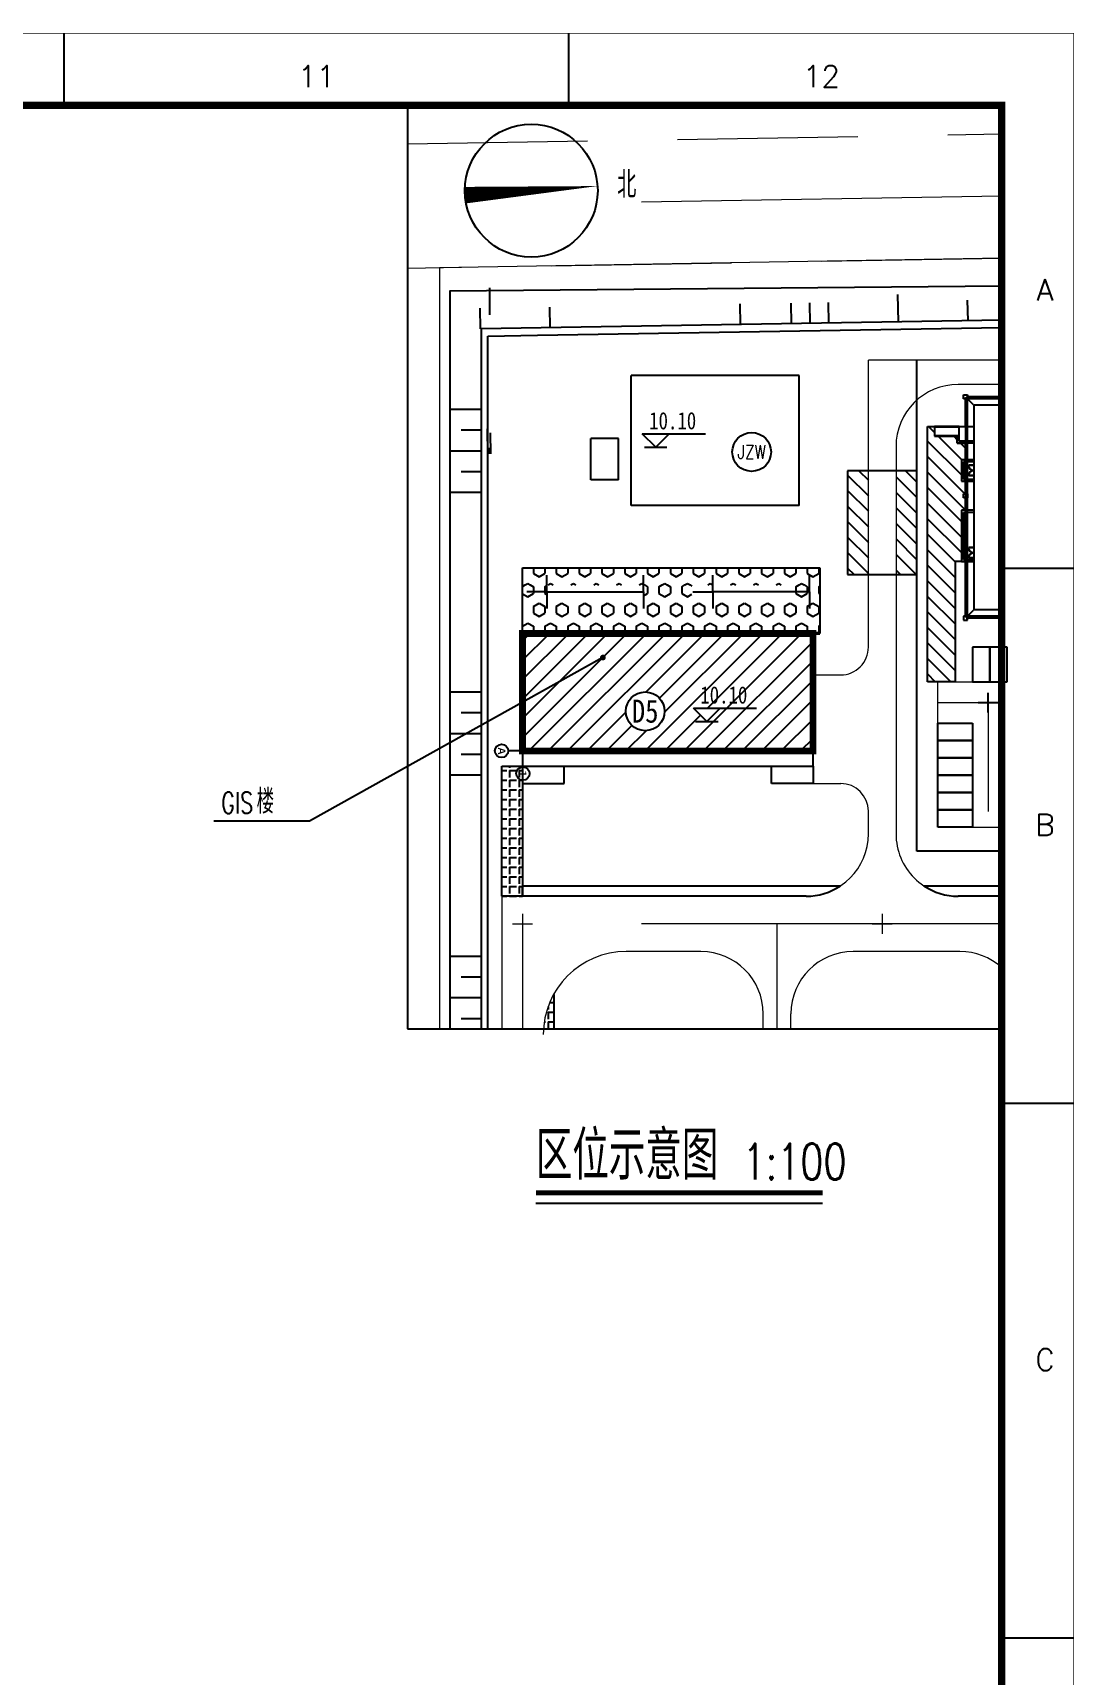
# Model space of a CAD drawing. Header units: millimetres. Extents: x 198973 to 283123, y 132052 to 191502.
# Drawn here: x 268648 to 283103, y 168686 to 191482 of the extents above; entities that cross this region are included whole.
import ezdxf
from ezdxf.enums import TextEntityAlignment as Align

# ---------------------------------------------------------------- set-up
doc = ezdxf.new("R2010")
doc.units = ezdxf.units.MM
doc.header["$LTSCALE"] = 1000
for name, pattern in [('CENTER', [2, 1.25, -0.25, 0.25, -0.25]), ('DASH', [0.35, 0.25, -0.1]), ('DASHDOT', [1, 0.5, -0.25, 0, -0.25]), ('HIDDEN', [0.375, 0.25, -0.125]), ('PHANTOM', [12.5, 6.25, -1.25, 1.25, -1.25, 1.25, -1.25])]:
    doc.linetypes.add(name, pattern=pattern)
doc.layers.get('0').update_dxf_attribs({"color": 8})
for name, color, linetype in [('55', 8, 'Continuous'), ('AXIS', 8, 'Continuous'), ('AXIS_TEXT', 8, 'Continuous'), ('BM', 8, 'Continuous'), ('DIM_LEAD', 8, 'Continuous'), ('DIM_SYMB', 8, 'Continuous'), ('PUB_TEXT', 8, 'Continuous'), ('S-室内标高', 8, 'Continuous'), ('Z-本期建构筑物', 8, 'Continuous'), ('放坡', 8, 'Continuous'), ('铺地', 8, 'Continuous')]:
    doc.layers.add(name, color=color, linetype=linetype)
for name, color, linetype, lineweight in [('PP-COM', 8, 'Continuous', 0), ('ROAD-CENT', 8, 'CENTER', 0), ('road_mr', 8, 'Continuous', 0), ('Road_s标高', 8, 'Continuous', 0), ('Z-征地红线', 8, 'Continuous', 0)]:
    doc.layers.add(name, color=color, linetype=linetype, lineweight=lineweight)
doc.styles.add('_TCH_DIM', font='SIMPLEX', dxfattribs={"bigfont": 'GBCBIG'})
doc.styles.add('COMPLEX', font='geditxt.shx', dxfattribs={"bigfont": 'hzfs_1.shx'})
doc.styles.add('HT', font='')
doc.styles.add('HZ', font='geditxt.shx', dxfattribs={"width": 0.75, "bigfont": 'hzfs_1.shx'})
doc.styles.add('SIMPLEX', font='SIMPLEX.SHX')
doc.styles.get("Standard").update_dxf_attribs({"font": 'txt', "bigfont": 'gbcbig.shx'})
doc.styles.add('黑体', font='')
doc.styles.get('HT').set_extended_font_data('SimHei')
doc.styles.get('黑体').set_extended_font_data('SimHei')
doc.linetypes.add('FENCE', pattern='A,0.5,-0.2,["+",HT,S=0.45,R=0,X=0,Y=-0.234],-0.525', length=1.225)
doc.linetypes.add('WALL', pattern='A,1,-1e-06,["■",HT,S=0.15,R=0,X=0,Y=-0.16],-1e-06', length=1.000002)

# ---------------------------------------------------------------- blocks, each defined once
blk = doc.blocks.new('室内标高')
for p, q in [((1.94, -1.94), (0, 0)), ((0, 0), (9.14, 0)), ((0.32, -1.94), (3.57, -1.94)), ((3.89, 0), (1.94, -1.94))]:
    blk.add_line(p, q)
at = {"ltscale": 0.5, "style": 'HT', "width": 0.8}
blk.add_text('10.10', height=2.5, rotation=360, dxfattribs=at).set_placement((4.4, 0.66, -8.1), align=Align.CENTER)
blk = doc.blocks.new('_AXISO')
blk.add_circle((0, 0), 0.5)
at = {"layer": 'AXIS_TEXT', "style": 'COMPLEX', "width": 1.041667}
blk.add_attdef('A', text='', height=0.56, dxfattribs=at).set_placement((-0.25, -0.28), (0.25, -0.28), align=Align.FIT)
blk = doc.blocks.new('jzw-bh')
blk.add_circle((0, 0), 1.4)
at = {"style": 'SIMPLEX', "width": 0.8}
blk.add_attdef('JZW', text='', height=1, dxfattribs=at).set_placement((0, 0), align=Align.MIDDLE)
blk = doc.blocks.new('GEDI_WK_A1')
at = {"color": 3}
for p, q in [((700.83, 584), (700.83, 594)), ((770.92, 584), (770.92, 594)), ((831, 519.75), (841, 519.75)), ((831, 445.5), (841, 445.5)), ((831, 371.25), (841, 371.25))]:
    blk.add_line(p, q, dxfattribs=at)
for points, const_width in [([(0, 0), (841, 0), (841, 594), (0, 594)], 0.1), ([(25, 10), (831, 10), (831, 584), (25, 584)], 1)]:
    blk.add_lwpolyline(points, close=True, dxfattribs=dict(at, const_width=const_width))
for s, p in [('11', (735.88, 588)), ('12', (805.96, 588))]:
    blk.add_text(s, height=3, dxfattribs=at).set_placement(p, align=Align.MIDDLE)
for s, p in [('A', (837, 556.88)), ('B', (837, 482.62)), ('C', (837, 408.38))]:
    blk.add_text(s, height=3, dxfattribs=at).set_placement(p, align=Align.CENTER)

msp = doc.modelspace()

# ---------------------------------------------------------------- hatches: boundary and pattern name
at = {"layer": '55'}
h = msp.add_hatch(dxfattribs=at)
h.set_pattern_fill('ANSI31', color=256, scale=120, style=0)
h.set_pattern_definition([(45, (-56419.58, -38095.36), (-134.70384, 134.70384), [])])
h.paths.add_polyline_path([(275445.8, 183146), (275445.8, 182189), (276543.6, 182801.4, -1), (276578.6, 182820.9, -1), (276543.6, 182801.4), (275445.8, 182189), (275445.8, 181514), (279477.8, 181514), (279477.8, 183146), (278901.8, 183146)])
h.paths.add_polyline_path([(277417.2, 182064.4, -1), (276878.8, 182064.4, -1)], flags=16)
h.paths.add_polyline_path([(277817.1, 182108.7), (278190.3, 182108.7), (278003.7, 181922.1)], flags=16)
h.paths.add_polyline_path([(276873.1, 181829.8), (277422.9, 181829.8), (277422.9, 182298.9), (276873.1, 182298.9)], flags=24)
h.paths.add_polyline_path([(277832.6, 182112.5), (278645.5, 182112.5), (278645.5, 182468.4), (277832.6, 182468.4)], flags=24)

# ---------------------------------------------------------------- linework, layer by layer
for p, q in [((274985.8, 187942.9, 940.8), (274985.8, 187566.5, 940.8)), ((277294.3, 185728.7), (277107.7, 185915.3)), ((277107.7, 185915.3), (277985.6, 185915.3)), ((277481, 185915.3), (277294.3, 185728.7)), ((277138.5, 185728.7), (277450.2, 185728.7))]:
    msp.add_line(p, q)
at = {"color": 8, "linetype": 'DASH', "ltscale": 3}
for p, q in [((281932.6, 182954), (281692.6, 182954)), ((281692.6, 182954), (281692.6, 182474)), ((281932.6, 182474), (281932.6, 182954)), ((281692.6, 182474), (281932.6, 182474)), ((281212.6, 181658), (281212.6, 181898)), ((281212.6, 181898), (281692.6, 181898)), ((281692.6, 181898), (281692.6, 181658)), ((281692.6, 181658), (281212.6, 181658)), ((281212.6, 181658), (281212.6, 181658)), ((281212.6, 181418), (281212.6, 181658)), ((281212.6, 181658), (281692.6, 181658)), ((281692.6, 181658), (281692.6, 181418)), ((281212.6, 181178), (281212.6, 181418)), ((281212.6, 181418), (281692.6, 181418)), ((281692.6, 181418), (281212.6, 181418)), ((281212.6, 181418), (281212.6, 181418)), ((281692.6, 181418), (281692.6, 181178)), ((281212.6, 180938), (281212.6, 181178)), ((281212.6, 181178), (281692.6, 181178)), ((281692.6, 181178), (281212.6, 181178)), ((281212.6, 181178), (281212.6, 181178)), ((281692.6, 181178), (281692.6, 180938)), ((281212.6, 180698), (281212.6, 180938)), ((281212.6, 180938), (281692.6, 180938)), ((281692.6, 180938), (281212.6, 180938)), ((281212.6, 180938), (281212.6, 180938)), ((281692.6, 180938), (281692.6, 180698)), ((281212.6, 180458), (281212.6, 180698)), ((281212.6, 180698), (281692.6, 180698)), ((281692.6, 180698), (281212.6, 180698)), ((281212.6, 180698), (281212.6, 180698)), ((281692.6, 180698), (281692.6, 180458)), ((281692.6, 180458), (281212.6, 180458)), ((281212.6, 180458), (281212.6, 180458))]:
    msp.add_line(p, q, dxfattribs=at)
msp.add_lwpolyline([(282172.6, 182954), (281932.6, 182954), (281932.6, 182474), (282172.6, 182474)], close=True, dxfattribs=at)
msp.add_circle((278626.2, 185664), 269.2)
at = {"layer": '55'}
for p, q in [((273849, 190476.8), (273849, 177657.8)), ((282097.9, 190476.8), (273849, 190476.8)), ((282097.9, 177657.8), (282097.9, 190476.8)), ((273849, 177657.8), (282097.9, 177657.8))]:
    msp.add_line(p, q, dxfattribs=at)
at = {"layer": 'AXIS'}
for q in [(275247.3, 181514), (275445.8, 181378.5)]:
    msp.add_line((275445.8, 181514), q, dxfattribs=at)
at = {"layer": 'DIM_LEAD'}
for p, q in [((276561.1, 182811.1), (272488.6, 180539.3)), ((272488.6, 180539.3), (271158.7, 180539.3))]:
    msp.add_line(p, q, dxfattribs=at)
at = {"layer": 'DIM_LEAD', "const_width": 40}
msp.add_lwpolyline([(276578.6, 182820.9, 1), (276543.6, 182801.4, 1)], format="xyb", close=True, dxfattribs=at)
at = {"layer": 'DIM_SYMB'}
msp.add_lwpolyline([(274647.5, 189228.6, 230.4, 0, 0), (276486.4, 189355.1, 0, 0, 0)], format="xyseb", dxfattribs=at)
at = {"layer": 'DIM_SYMB', "const_width": 70}
msp.add_lwpolyline([(275630.8, 175379.1), (279610.5, 175379.1)], dxfattribs=at)
at = {"layer": 'DIM_SYMB'}
msp.add_lwpolyline([(275630.8, 175239.1), (279610.5, 175239.1)], dxfattribs=at)
msp.add_circle((275566.9, 189291.8), 921.6, dxfattribs=at)
at = {"layer": 'PP-COM', "linetype": 'DASHDOT', "ltscale": 10}
msp.add_line((282097.9, 189214.7), (273849, 189075), dxfattribs=at)
at = {"layer": 'PP-COM', "color": 1, "linetype": 'HIDDEN', "ltscale": 10}
for points in [[(273849, 189939.1), (282097.9, 190078.8)], [(282097.9, 188350.5), (273849, 188210.8)]]:
    msp.add_lwpolyline(points, dxfattribs=at)
at = {"layer": 'ROAD-CENT', "linetype": 'DASHDOT', "ltscale": 10}
for p, q in [((281212.6, 182186), (282097.9, 182186)), ((281908.6, 182186), (281908.6, 180674)), ((275445.8, 179114), (275445.8, 177657.8)), ((282097.9, 179114), (275445.8, 179114)), ((278978.6, 177657.8), (278978.6, 179114))]:
    msp.add_line(p, q, dxfattribs=at)
at = {"layer": 'road_mr', "ltscale": 10}
for p, q in [((282097.9, 186938), (280245.8, 186938)), ((280245.8, 185402), (280245.8, 186938)), ((282097.9, 186602), (281493.8, 186602)), ((280629.8, 185738), (280629.8, 185402)), ((280245.8, 182954), (280245.8, 183962)), ((280629.8, 183962), (280629.8, 180362)), ((280629.8, 183962), (280629.8, 180362)), ((281301.8, 182474), (282097.9, 182474)), ((281212.6, 181898), (281692.6, 181898)), ((280245.8, 180362), (280245.8, 180678.8)), ((279381.8, 179498), (275157.8, 179498)), ((279189.8, 179498), (279189.8, 179498)), ((282097.9, 179498), (281493.8, 179498)), ((277922.6, 178730), (276885.8, 178730)), ((281517.8, 178730), (280034.6, 178730)), ((278786.6, 177657.8), (278786.6, 177866)), ((279170.6, 177657.8), (279170.6, 177866))]:
    msp.add_line(p, q, dxfattribs=at)
at = {"layer": 'road_mr', "linetype": 'DASH', "ltscale": 10}
for p, q in [((280245.8, 183962), (280245.8, 185402)), ((280629.8, 185402), (280629.8, 183962))]:
    msp.add_line(p, q, dxfattribs=at)
at = {"layer": 'road_mr'}
for p, q in [((280245.8, 182954), (280245.8, 183962)), ((279477.8, 182570), (279861.8, 182570)), ((281212.6, 182474), (282097.9, 182474)), ((281212.6, 181898), (281212.6, 182474)), ((281692.6, 181898), (281692.6, 180458)), ((279477.8, 181062.8), (279861.8, 181062.8)), ((281692.6, 180458), (282097.9, 180458)), ((275157.8, 179498), (275157.8, 177657.8))]:
    msp.add_line(p, q, dxfattribs=at)
at = {"layer": 'road_mr', "ltscale": 10}
for centre, radius, start, end in [((281493.8, 185738), 864, 90, 179.99998), ((279381.8, 180362), 864, 270, 359.99997), ((281493.8, 180362), 864, 179.99998, 270), ((276885.8, 177578), 1152, 90, 180), ((277922.6, 177866), 864, 0, 90), ((280034.6, 177866), 864, 90, 180), ((281517.8, 177866), 864, 47.8249, 90)]:
    msp.add_arc(centre, radius, start, end, dxfattribs=at)
at = {"layer": 'road_mr'}
for centre, start, end in [((279861.8, 182954), 269.99994, 359.99997), ((279861.8, 180678.8), 359.99997, 89.99997)]:
    msp.add_arc(centre, 384, start, end, dxfattribs=at)
at = {"layer": 'Road_s标高'}
for p, q in [((275445.8, 179252.2), (275445.8, 178975.8)), ((280437.8, 179252.2), (280437.8, 178975.8)), ((275307.6, 179114), (275584.1, 179114)), ((280299.6, 179114), (280576.1, 179114))]:
    msp.add_line(p, q, dxfattribs=at)
at = {"layer": 'Road_s标高', "const_width": 28.8}
for points in [[(281770.3, 182186), (282046.8, 182186)], [(281908.6, 182324.2), (281908.6, 182047.8)]]:
    msp.add_lwpolyline(points, dxfattribs=at)
at = {"layer": 'Z-征地红线', "linetype": 'PHANTOM', "ltscale": 10}
msp.add_lwpolyline([(282097.9, 188352.1), (274293.6, 188221), (274293.5, 177657.8)], dxfattribs=at)
at = {"layer": 'Z-本期建构筑物', "linetype": 'WALL', "ltscale": 10}
for p, q in [((275653.4, 187283.7), (282097.9, 187392)), ((274965.8, 187272.2), (275653.4, 187283.7)), ((274965.8, 185554), (274965.8, 187272.2)), ((274965.8, 177657.8), (274965.8, 185554))]:
    msp.add_line(p, q, dxfattribs=at)
at = {"layer": 'Z-本期建构筑物', "linetype": 'FENCE', "ltscale": 0.3}
for p, q in [((280917.8, 180122), (280917.8, 186938)), ((282097.9, 180122), (280917.8, 180122))]:
    msp.add_line(p, q, dxfattribs=at)
at = {"layer": 'Z-本期建构筑物', "ltscale": 5}
for p, q in [((276953, 184922), (276953, 186726.8)), ((279285.8, 186726.8), (276953, 186726.8)), ((279285.8, 184922), (279285.8, 186726.8)), ((276775.4, 185853.2), (276391.4, 185853.2)), ((276391.4, 185277.2), (276391.4, 185853.2)), ((276775.4, 185277.2), (276775.4, 185853.2)), ((276775.4, 185277.2), (276391.4, 185277.2)), ((279285.8, 184922), (276953, 184922))]:
    msp.add_line(p, q, dxfattribs=at)
at = {"layer": 'Z-本期建构筑物', "color": 7}
for p, q in [((281565.8, 186458), (281623.4, 186458)), ((281565.8, 186400.4), (281565.8, 186458)), ((281613.5, 186413.9), (281565.8, 186400.4)), ((281623.4, 186400.4), (281565.8, 186400.4)), ((281594.6, 186016.4), (281594.6, 186400.4)), ((281623.4, 186458), (281613.5, 186413.9)), ((281623.4, 186458), (281623.4, 186400.4)), ((282097.9, 186429.2), (281623.4, 186429.2)), ((281623.4, 186016.4), (281623.4, 186400.4)), ((282097.9, 186400.4), (281623.4, 186400.4)), ((281623.4, 186400.4), (281700.2, 186323.6)), ((281162.6, 186016.4), (281162.6, 185882)), ((281508.2, 186016.4), (281162.6, 186016.4)), ((281508.2, 185814.8), (281508.2, 186016.4)), ((281508.2, 186016.4), (281700.2, 186016.4)), ((281594.6, 186016.4), (281594.6, 185786)), ((281623.4, 185786), (281623.4, 186016.4)), ((281508.2, 186006.8), (281162.6, 186006.8)), ((281162.6, 185891.6), (281508.2, 185891.6)), ((281162.6, 185882), (281508.2, 185882)), ((281479.4, 185786), (281479.4, 185882)), ((281700.2, 185814.8), (281508.2, 185814.8)), ((281700.2, 185786), (281479.4, 185786)), ((281594.6, 185555.6), (281594.6, 185786)), ((281623.4, 185555.6), (281623.4, 185786)), ((281700.2, 185555.6), (281537, 185555.6)), ((281537, 185555.6), (281537, 185258)), ((281700.2, 185526.8), (281565.8, 185526.8)), ((281565.8, 185526.8), (281565.8, 185286.8)), ((281594.6, 185555.6), (281594.6, 185258)), ((281623.4, 185258), (281623.4, 185555.6)), ((281537, 185258), (281700.2, 185258)), ((281565.8, 185286.8), (281700.2, 185286.8)), ((281594.6, 185085.2), (281594.6, 185258)), ((281623.4, 184854.8), (281623.4, 185258)), ((281565.8, 185085.2), (281623.4, 185085.2)), ((281565.8, 185027.6), (281565.8, 185085.2)), ((281613.5, 185041.1), (281565.8, 185027.6)), ((281623.4, 185027.6), (281565.8, 185027.6)), ((281594.6, 184854.8), (281594.6, 185035.8)), ((281623.4, 185085.2), (281613.5, 185041.1)), ((281623.4, 185085.2), (281623.4, 185027.6)), ((281700.2, 184854.8), (281537, 184854.8)), ((281537, 184854.8), (281537, 184144.4)), ((281700.2, 184826), (281565.8, 184826)), ((281565.8, 184826), (281565.8, 184173.2)), ((281594.6, 184854.8), (281594.6, 184144.4)), ((281623.4, 184144.4), (281623.4, 184854.8)), ((281537, 184144.4), (281700.2, 184144.4)), ((281565.8, 184173.2), (281700.2, 184173.2)), ((281594.6, 183386), (281594.6, 184144.4)), ((281623.4, 183386), (281623.4, 184144.4)), ((281613.5, 183372.5), (281565.8, 183386)), ((281623.4, 183386), (281565.8, 183386)), ((281565.8, 183386), (281565.8, 183328.4)), ((281565.8, 183328.4), (281623.4, 183328.4)), ((281623.4, 183328.4), (281613.5, 183372.5)), ((281700.2, 183462.8), (281623.4, 183386)), ((281700.2, 183462.8), (281623.4, 183386)), ((282065.8, 183386), (281623.4, 183386)), ((281623.4, 183328.4), (281623.4, 183386)), ((282065.8, 183357.2), (281623.4, 183357.2))]:
    msp.add_line(p, q, dxfattribs=at)
at = {"layer": 'Z-本期建构筑物'}
for p, q in [((281709.8, 186314), (281709.8, 183472.4)), ((282097.9, 186314), (281709.8, 186314)), ((275781.8, 183722), (275781.8, 183952.4)), ((277125.8, 183722), (277125.8, 183952.4)), ((278085.8, 183722), (278085.8, 183952.4)), ((279429.8, 183722), (279429.8, 183952.4)), ((275781.8, 183722), (275503.4, 183722)), ((275781.8, 183722), (275781.8, 183491.6)), ((275781.8, 183722), (277125.8, 183722)), ((277125.8, 183722), (277125.8, 183491.6)), ((277807.4, 183722), (278085.8, 183722)), ((278085.8, 183722), (278085.8, 183491.6)), ((279429.8, 183722), (278085.8, 183722)), ((279429.8, 183722), (279429.8, 183491.6)), ((282097.9, 183472.4), (281709.8, 183472.4)), ((278901.8, 183146), (279477.8, 183146)), ((275445.8, 181514), (275445.8, 181302.8)), ((279477.8, 181302.8), (279477.8, 181514)), ((275445.8, 181302.8), (275445.8, 181062.8)), ((275445.8, 181302.8), (279477.8, 181302.8)), ((276021.8, 181062.8), (276021.8, 181302.8)), ((278901.8, 181062.8), (278901.8, 181302.8)), ((279477.8, 181302.8), (279477.8, 181062.8)), ((275445.8, 181062.8), (276021.8, 181062.8)), ((279477.8, 181062.8), (278901.8, 181062.8))]:
    msp.add_line(p, q, dxfattribs=at)
at = {"layer": 'Z-本期建构筑物', "color": 7, "extrusion": (0, 0, -1)}
for p, q in [((281639.6, 185475.2), (281639.6, 185478.8)), ((281709.8, 185478.8), (281639.6, 185478.8)), ((281709.8, 185475.2), (281639.6, 185475.2)), ((281639.6, 185338.4), (281639.6, 185334.8)), ((281709.8, 185338.4), (281639.6, 185338.4)), ((281709.8, 185334.8), (281639.6, 185334.8)), ((281709.8, 185478.8), (281709.8, 185475.2)), ((281709.8, 185334.8), (281709.8, 185338.4)), ((281639.6, 184332.8), (281639.6, 184336.4)), ((281709.8, 184336.4), (281639.6, 184336.4)), ((281709.8, 184332.8), (281639.6, 184332.8)), ((281639.6, 184196), (281639.6, 184192.4)), ((281709.8, 184196), (281639.6, 184196)), ((281709.8, 184192.4), (281639.6, 184192.4)), ((281709.8, 184336.4), (281709.8, 184332.8)), ((281709.8, 184192.4), (281709.8, 184196))]:
    msp.add_line(p, q, dxfattribs=at)
at = {"layer": 'Z-本期建构筑物', "linetype": 'FENCE', "ltscale": 5}
for p, q in [((275445.8, 183146), (275445.8, 184058)), ((275445.8, 184058), (279573.8, 184058)), ((279573.8, 184058), (279573.8, 183146))]:
    msp.add_line(p, q, dxfattribs=at)
at = {"layer": 'Z-本期建构筑物', "const_width": 96}
msp.add_lwpolyline([(279477.8, 181514), (275445.8, 181514), (275445.8, 183146), (279477.8, 183146), (279477.8, 181514)], dxfattribs=at)
at = {"layer": 'Z-本期建构筑物', "linetype": 'FENCE', "ltscale": 5, "const_width": 48}
msp.add_lwpolyline([(279477.8, 183146), (279573.8, 183146)], dxfattribs=at)
at = {"layer": 'Z-本期建构筑物', "color": 7, "extrusion": (0, 0, -1)}
for centre, start, end in [((-281709.8, 185477), 270, 358.53072), ((-281709.8, 185336.6), 1.46928, 90), ((-281709.8, 184334.6), 270, 358.53072), ((-281709.8, 184194.2), 1.46928, 90)]:
    msp.add_arc(centre, 70.2, start, end, dxfattribs=at)
at = {"layer": '放坡'}
for p, q in [((280662.7, 187468.8), (280656.3, 187850.7)), ((274863.4, 187371.4), (274858.5, 187659.4)), ((275829.9, 187387.6), (275825.1, 187675.6)), ((275829.9, 187387.6), (275825.1, 187675.6)), ((278472, 187432), (278467.1, 187720)), ((279180.9, 187443.9), (279176.1, 187731.9)), ((279180.9, 187443.9), (279176.1, 187731.9)), ((279438.6, 187448.2), (279433.7, 187736.2)), ((279696.2, 187452.6), (279691.3, 187740.5)), ((279696.2, 187452.6), (279691.3, 187740.5)), ((281629.3, 187485), (281624.5, 187773)), ((281629.3, 187485), (281624.5, 187773)), ((282097.9, 187492.9), (274869.8, 187371.5)), ((274869.8, 187371.5), (274869.8, 177657.8)), ((274437.8, 186257.4), (274879.5, 186257.4)), ((274437.8, 186063.1), (274437.8, 177657.8)), ((274591.5, 185969.4), (274879.5, 185969.4)), ((274965.8, 185639.9), (274961, 185986)), ((275004.5, 185640.6), (275000.5, 185928.6)), ((275004.5, 185640.6), (275000.5, 185928.6)), ((274437.8, 185681.4), (274879.5, 185681.4)), ((274985.2, 185640.3), (274984, 185722)), ((274591.5, 185393.4), (274879.5, 185393.4)), ((274437.8, 185105.4), (274879.5, 185105.4)), ((274437.8, 182333.8), (274879.5, 182333.8)), ((274591.5, 182045.8), (274879.5, 182045.8)), ((274437.8, 181757.8), (274879.5, 181757.8)), ((274591.5, 181469.8), (274879.5, 181469.8)), ((274437.8, 181181.8), (274879.5, 181181.8)), ((274437.8, 178666.4), (274879.5, 178666.4)), ((274591.5, 178378.4), (274879.5, 178378.4)), ((274437.8, 178090.4), (274879.5, 178090.4)), ((274591.5, 177802.4), (274879.5, 177802.4))]:
    msp.add_line(p, q, dxfattribs=at)
msp.add_lwpolyline([(282097.9, 187965.4), (274437.8, 187897.2), (274437.8, 186063.1)], dxfattribs=at)
at = {"layer": '铺地'}
for p, q in [((281066.6, 182474), (281066.6, 186016.4)), ((281066.6, 186016.4), (281162.6, 186016.4)), ((281081.4, 186016.4), (281162.6, 185935.2)), ((281162.6, 186016.4), (281162.6, 185882)), ((281066.6, 185815.7), (281537, 185345.3)), ((281162.6, 185882), (281479.4, 185882)), ((281215.8, 185882), (281542.2, 185555.6)), ((281431.3, 185882), (281479.4, 185833.9)), ((281479.4, 185882), (281479.4, 185786)), ((281066.6, 185600.1), (281594.6, 185072.1)), ((281479.4, 185786), (281594.6, 185786)), ((281527.3, 185786), (281594.6, 185718.7)), ((281594.6, 185786), (281594.6, 185555.6)), ((280917.8, 185402), (279957.8, 185402)), ((279957.8, 185402), (279957.8, 183962)), ((279957.8, 185344.2), (280245.8, 185056.2)), ((280115.6, 185402), (280245.8, 185271.8)), ((280762.2, 185402), (280917.8, 185246.3)), ((280917.8, 183962), (280917.8, 185402)), ((281066.6, 185384.6), (281594.6, 184856.6)), ((281594.6, 185555.6), (281537, 185555.6)), ((281537, 185555.6), (281537, 185258)), ((279957.8, 185128.7), (280245.8, 184840.7)), ((280629.8, 185318.8), (280917.8, 185030.8)), ((280629.8, 185103.3), (280917.8, 184815.3)), ((281066.6, 185169.1), (281537, 184698.7)), ((281537, 185258), (281594.6, 185258)), ((281594.6, 185258), (281594.6, 184854.8)), ((279957.8, 184913.2), (280245.8, 184625.2)), ((280629.8, 184887.8), (280917.8, 184599.8)), ((281066.6, 184953.5), (281537, 184483.1)), ((279957.8, 184697.7), (280245.8, 184409.7)), ((280629.8, 184672.2), (280917.8, 184384.2)), ((281066.6, 184738), (281537, 184267.6)), ((281594.6, 184854.8), (281537, 184854.8)), ((281537, 184854.8), (281537, 184144.4)), ((279957.8, 184482.1), (280245.8, 184194.1)), ((280629.8, 184456.7), (280917.8, 184168.7)), ((281066.6, 184522.5), (281450.6, 184138.5)), ((279957.8, 184266.6), (280245.8, 183978.6)), ((280629.8, 184241.2), (280909, 183962)), ((281066.6, 184307), (281450.6, 183923)), ((275597.3, 184058), (275597.3, 183975.5)), ((275597.3, 183975.5), (275676.5, 183929.8)), ((275676.5, 183929.8), (275755.7, 183975.5)), ((275755.7, 184058), (275755.7, 183975.5)), ((275914.1, 184058), (275914.1, 183975.5)), ((275914.1, 183975.5), (275993.3, 183929.8)), ((275993.3, 183929.8), (276072.5, 183975.5)), ((276072.5, 184058), (276072.5, 183975.5)), ((276230.9, 184058), (276230.9, 183975.5)), ((276230.9, 183975.5), (276310.1, 183929.8)), ((276310.1, 183929.8), (276389.2, 183975.5)), ((276389.2, 184058), (276389.2, 183975.5)), ((276547.6, 184058), (276547.6, 183975.5)), ((276547.6, 183975.5), (276626.8, 183929.8)), ((276626.8, 183929.8), (276706, 183975.5)), ((276706, 184058), (276706, 183975.5)), ((276864.4, 184058), (276864.4, 183975.5)), ((276864.4, 183975.5), (276943.6, 183929.8)), ((276943.6, 183929.8), (277022.8, 183975.5)), ((277022.8, 184058), (277022.8, 183975.5)), ((277181.1, 184058), (277181.1, 183975.5)), ((277181.1, 183975.5), (277260.3, 183929.8)), ((277260.3, 183929.8), (277339.5, 183975.5)), ((277339.5, 184058), (277339.5, 183975.5)), ((277497.9, 184058), (277497.9, 183975.5)), ((277497.9, 183975.5), (277577.1, 183929.8)), ((277577.1, 183929.8), (277656.3, 183975.5)), ((277656.3, 184058), (277656.3, 183975.5)), ((277814.6, 184058), (277814.6, 183975.5)), ((277814.6, 183975.5), (277893.8, 183929.8)), ((277893.8, 183929.8), (277973, 183975.5)), ((277973, 184058), (277973, 183975.5)), ((278131.4, 184058), (278131.4, 183975.5)), ((278131.4, 183975.5), (278210.6, 183929.8)), ((278210.6, 183929.8), (278289.8, 183975.5)), ((278289.8, 184058), (278289.8, 183975.5)), ((278448.2, 184058), (278448.2, 183975.5)), ((278448.2, 183975.5), (278527.4, 183929.8)), ((278527.4, 183929.8), (278606.5, 183975.5)), ((278606.5, 184058), (278606.5, 183975.5)), ((278764.9, 184058), (278764.9, 183975.5)), ((278764.9, 183975.5), (278844.1, 183929.8)), ((278844.1, 183929.8), (278923.3, 183975.5)), ((278923.3, 184058), (278923.3, 183975.5)), ((279081.7, 184058), (279081.7, 183975.5)), ((279081.7, 183975.5), (279160.9, 183929.8)), ((279160.9, 183929.8), (279240.1, 183975.5)), ((279240.1, 184058), (279240.1, 183975.5)), ((279398.4, 184058), (279398.4, 183975.5)), ((279398.4, 183975.5), (279477.6, 183929.8)), ((279477.6, 183929.8), (279556.8, 183975.5)), ((279556.8, 184058), (279556.8, 183975.5)), ((279957.8, 184051.1), (280046.9, 183962)), ((280629.8, 184025.7), (280693.5, 183962)), ((281066.6, 184091.4), (281450.6, 183707.4)), ((281537, 184144.4), (281450.6, 184144.4)), ((281450.6, 184144.4), (281450.6, 182474)), ((275445.8, 183796.6), (275482.9, 183818)), ((275482.9, 183818), (275518.2, 183838.4)), ((275518.2, 183838.4), (275553.5, 183818)), ((275553.5, 183818), (275597.3, 183792.7)), ((275597.3, 183792.7), (275597.3, 183701.2)), ((275755.7, 183792.7), (275780.2, 183806.8)), ((275755.7, 183792.7), (275755.7, 183701.2)), ((275799.6, 183818), (275834.9, 183838.4)), ((275834.9, 183838.4), (275870.2, 183818)), ((276116.4, 183818), (276151.7, 183838.4)), ((276151.7, 183838.4), (276187, 183818)), ((276433.1, 183818), (276468.4, 183838.4)), ((276468.4, 183838.4), (276503.7, 183818)), ((276749.9, 183818), (276785.2, 183838.4)), ((276785.2, 183838.4), (276820.5, 183818)), ((277066.6, 183818), (277101.9, 183838.4)), ((277101.9, 183838.4), (277137.2, 183818)), ((277137.2, 183818), (277181.1, 183792.7)), ((277181.1, 183792.7), (277181.1, 183701.2)), ((277339.5, 183792.7), (277383.4, 183818)), ((277339.5, 183792.7), (277339.5, 183701.2)), ((277383.4, 183818), (277418.7, 183838.4)), ((277418.7, 183838.4), (277454, 183818)), ((277454, 183818), (277497.9, 183792.7)), ((277497.9, 183792.7), (277497.9, 183701.2)), ((277656.3, 183792.7), (277700.2, 183818)), ((277656.3, 183792.7), (277656.3, 183701.2)), ((277700.2, 183818), (277735.5, 183838.4)), ((277735.5, 183838.4), (277770.8, 183818)), ((277770.8, 183818), (277796.3, 183803.2)), ((278016.9, 183818), (278052.2, 183838.4)), ((278052.2, 183838.4), (278087.5, 183818)), ((278333.7, 183818), (278369, 183838.4)), ((278369, 183838.4), (278404.3, 183818)), ((278650.4, 183818), (278685.7, 183838.4)), ((278685.7, 183838.4), (278721, 183818)), ((278967.2, 183818), (279002.5, 183838.4)), ((279002.5, 183838.4), (279037.8, 183818)), ((279240.1, 183792.7), (279283.9, 183818)), ((279240.1, 183792.7), (279240.1, 183701.2)), ((279283.9, 183818), (279319.2, 183838.4)), ((279319.2, 183838.4), (279354.5, 183818)), ((279354.5, 183818), (279398.4, 183792.7)), ((279398.4, 183792.7), (279398.4, 183701.2)), ((279556.8, 183792.7), (279573.8, 183802.5)), ((279556.8, 183792.7), (279556.8, 183701.2)), ((279957.8, 183962), (280917.8, 183962)), ((281066.6, 183875.9), (281450.6, 183491.9)), ((275445.8, 183697.3), (275518.2, 183655.5)), ((275518.2, 183655.5), (275597.3, 183701.2)), ((275597.3, 183518.3), (275676.5, 183564.1)), ((275597.3, 183518.3), (275597.3, 183426.9)), ((275676.5, 183564.1), (275755.7, 183518.3)), ((275755.7, 183701.2), (275781.3, 183686.5)), ((275755.7, 183518.3), (275755.7, 183426.9)), ((275914.1, 183518.3), (275993.3, 183564.1)), ((275914.1, 183518.3), (275914.1, 183426.9)), ((275993.3, 183564.1), (276072.5, 183518.3)), ((276072.5, 183518.3), (276072.5, 183426.9)), ((276230.9, 183518.3), (276310.1, 183564.1)), ((276230.9, 183518.3), (276230.9, 183426.9)), ((276310.1, 183564.1), (276389.2, 183518.3)), ((276389.2, 183518.3), (276389.2, 183426.9)), ((276547.6, 183518.3), (276626.8, 183564.1)), ((276547.6, 183518.3), (276547.6, 183426.9)), ((276626.8, 183564.1), (276706, 183518.3)), ((276706, 183518.3), (276706, 183426.9)), ((276864.4, 183518.3), (276943.6, 183564.1)), ((276864.4, 183518.3), (276864.4, 183426.9)), ((276943.6, 183564.1), (277022.8, 183518.3)), ((277022.8, 183518.3), (277022.8, 183426.9)), ((277125.4, 183669.1), (277181.1, 183701.2)), ((277181.1, 183518.3), (277260.3, 183564.1)), ((277181.1, 183518.3), (277181.1, 183426.9)), ((277260.3, 183564.1), (277339.5, 183518.3)), ((277339.5, 183701.2), (277418.7, 183655.5)), ((277339.5, 183518.3), (277339.5, 183426.9)), ((277418.7, 183655.5), (277497.9, 183701.2)), ((277497.9, 183518.3), (277577.1, 183564.1)), ((277497.9, 183518.3), (277497.9, 183426.9)), ((277577.1, 183564.1), (277656.3, 183518.3)), ((277656.3, 183701.2), (277735.5, 183655.5)), ((277656.3, 183518.3), (277656.3, 183426.9)), ((277735.5, 183655.5), (277797.3, 183691.2)), ((277814.6, 183518.3), (277893.8, 183564.1)), ((277814.6, 183518.3), (277814.6, 183426.9)), ((277893.8, 183564.1), (277973, 183518.3)), ((277973, 183518.3), (277973, 183426.9)), ((278131.4, 183518.3), (278210.6, 183564.1)), ((278131.4, 183518.3), (278131.4, 183426.9)), ((278210.6, 183564.1), (278289.8, 183518.3)), ((278289.8, 183518.3), (278289.8, 183426.9)), ((278448.2, 183518.3), (278527.4, 183564.1)), ((278448.2, 183518.3), (278448.2, 183426.9)), ((278527.4, 183564.1), (278606.5, 183518.3)), ((278606.5, 183518.3), (278606.5, 183426.9)), ((278764.9, 183518.3), (278844.1, 183564.1)), ((278764.9, 183518.3), (278764.9, 183426.9)), ((278844.1, 183564.1), (278923.3, 183518.3)), ((278923.3, 183518.3), (278923.3, 183426.9)), ((279081.7, 183518.3), (279160.9, 183564.1)), ((279081.7, 183518.3), (279081.7, 183426.9)), ((279160.9, 183564.1), (279240.1, 183518.3)), ((279240.1, 183701.2), (279319.2, 183655.5)), ((279240.1, 183518.3), (279240.1, 183426.9)), ((279319.2, 183655.5), (279398.4, 183701.2)), ((279398.4, 183518.3), (279477.6, 183564.1)), ((279398.4, 183518.3), (279398.4, 183426.9)), ((279477.6, 183564.1), (279556.8, 183518.3)), ((279556.8, 183701.2), (279573.8, 183691.4)), ((279556.8, 183518.3), (279556.8, 183426.9)), ((281066.6, 183660.4), (281450.6, 183276.4)), ((275445.8, 183248), (275518.2, 183289.7)), ((275518.2, 183289.7), (275597.3, 183244)), ((275597.3, 183426.9), (275676.5, 183381.2)), ((275676.5, 183381.2), (275755.7, 183426.9)), ((275755.7, 183244), (275834.9, 183289.7)), ((275834.9, 183289.7), (275914.1, 183244)), ((275914.1, 183426.9), (275993.3, 183381.2)), ((275993.3, 183381.2), (276072.5, 183426.9)), ((276072.5, 183244), (276151.7, 183289.7)), ((276151.7, 183289.7), (276230.9, 183244)), ((276230.9, 183426.9), (276310.1, 183381.2)), ((276310.1, 183381.2), (276389.2, 183426.9)), ((276389.2, 183244), (276468.4, 183289.7)), ((276468.4, 183289.7), (276547.6, 183244)), ((276547.6, 183426.9), (276626.8, 183381.2)), ((276626.8, 183381.2), (276706, 183426.9)), ((276706, 183244), (276785.2, 183289.7)), ((276785.2, 183289.7), (276864.4, 183244)), ((276864.4, 183426.9), (276943.6, 183381.2)), ((276943.6, 183381.2), (277022.8, 183426.9)), ((277022.8, 183244), (277101.9, 183289.7)), ((277101.9, 183289.7), (277181.1, 183244)), ((277181.1, 183426.9), (277260.3, 183381.2)), ((277260.3, 183381.2), (277339.5, 183426.9)), ((277339.5, 183244), (277418.7, 183289.7)), ((277418.7, 183289.7), (277497.9, 183244)), ((277497.9, 183426.9), (277577.1, 183381.2)), ((277577.1, 183381.2), (277656.3, 183426.9)), ((277656.3, 183244), (277735.5, 183289.7)), ((277735.5, 183289.7), (277814.6, 183244)), ((277814.6, 183426.9), (277893.8, 183381.2)), ((277893.8, 183381.2), (277973, 183426.9)), ((277973, 183244), (278052.2, 183289.7)), ((278052.2, 183289.7), (278131.4, 183244)), ((278131.4, 183426.9), (278210.6, 183381.2)), ((278210.6, 183381.2), (278289.8, 183426.9)), ((278289.8, 183244), (278369, 183289.7)), ((278369, 183289.7), (278448.2, 183244)), ((278448.2, 183426.9), (278527.4, 183381.2)), ((278527.4, 183381.2), (278606.5, 183426.9)), ((278606.5, 183244), (278685.7, 183289.7)), ((278685.7, 183289.7), (278764.9, 183244)), ((278764.9, 183426.9), (278844.1, 183381.2)), ((278844.1, 183381.2), (278923.3, 183426.9)), ((278923.3, 183244), (279002.5, 183289.7)), ((279002.5, 183289.7), (279081.7, 183244)), ((279081.7, 183426.9), (279160.9, 183381.2)), ((279160.9, 183381.2), (279240.1, 183426.9)), ((279240.1, 183244), (279319.2, 183289.7)), ((279319.2, 183289.7), (279398.4, 183244)), ((279398.4, 183426.9), (279477.6, 183381.2)), ((279477.6, 183381.2), (279556.8, 183426.9)), ((281066.6, 183444.9), (281450.6, 183060.9)), ((275445.8, 183148.6), (275450.4, 183146)), ((275585.9, 183146), (275597.3, 183152.6)), ((275597.3, 183244), (275597.3, 183152.6)), ((275755.7, 183244), (275755.7, 183152.6)), ((275755.7, 183152.6), (275767.1, 183146)), ((275902.7, 183146), (275914.1, 183152.6)), ((275914.1, 183244), (275914.1, 183152.6)), ((276072.5, 183244), (276072.5, 183152.6)), ((276072.5, 183152.6), (276083.9, 183146)), ((276219.5, 183146), (276230.9, 183152.6)), ((276230.9, 183244), (276230.9, 183152.6)), ((276389.2, 183244), (276389.2, 183152.6)), ((276389.2, 183152.6), (276400.6, 183146)), ((276536.2, 183146), (276547.6, 183152.6)), ((276547.6, 183244), (276547.6, 183152.6)), ((276706, 183244), (276706, 183152.6)), ((276706, 183152.6), (276717.4, 183146)), ((276853, 183146), (276864.4, 183152.6)), ((276864.4, 183244), (276864.4, 183152.6)), ((277022.8, 183244), (277022.8, 183152.6)), ((277022.8, 183152.6), (277034.2, 183146)), ((277169.7, 183146), (277181.1, 183152.6)), ((277181.1, 183244), (277181.1, 183152.6)), ((277339.5, 183244), (277339.5, 183152.6)), ((277339.5, 183152.6), (277350.9, 183146)), ((277486.5, 183146), (277497.9, 183152.6)), ((277497.9, 183244), (277497.9, 183152.6)), ((277656.3, 183244), (277656.3, 183152.6)), ((277656.3, 183152.6), (277667.7, 183146)), ((277803.2, 183146), (277814.6, 183152.6)), ((277814.6, 183244), (277814.6, 183152.6)), ((277973, 183244), (277973, 183152.6)), ((277973, 183152.6), (277984.4, 183146)), ((278120, 183146), (278131.4, 183152.6)), ((278131.4, 183244), (278131.4, 183152.6)), ((278289.8, 183244), (278289.8, 183152.6)), ((278289.8, 183152.6), (278301.2, 183146)), ((278436.8, 183146), (278448.2, 183152.6)), ((278448.2, 183244), (278448.2, 183152.6)), ((278606.5, 183244), (278606.5, 183152.6)), ((278606.5, 183152.6), (278617.9, 183146)), ((278753.5, 183146), (278764.9, 183152.6)), ((278764.9, 183244), (278764.9, 183152.6)), ((278923.3, 183244), (278923.3, 183152.6)), ((278923.3, 183152.6), (278934.7, 183146)), ((279070.3, 183146), (279081.7, 183152.6)), ((279081.7, 183244), (279081.7, 183152.6)), ((279240.1, 183244), (279240.1, 183152.6)), ((279240.1, 183152.6), (279251.5, 183146)), ((279387, 183146), (279398.4, 183152.6)), ((279398.4, 183244), (279398.4, 183152.6)), ((279556.8, 183244), (279573.8, 183253.8)), ((279556.8, 183244), (279556.8, 183152.6)), ((279556.8, 183152.6), (279568.2, 183146)), ((281066.6, 183229.3), (281450.6, 182845.3)), ((281066.6, 183013.8), (281450.6, 182629.8)), ((281066.6, 182798.3), (281390.9, 182474)), ((281066.6, 182582.8), (281175.4, 182474)), ((281450.6, 182474), (281066.6, 182474)), ((275157.8, 179498), (275157.8, 181302.8)), ((275157.8, 181302.8), (275445.8, 181302.8)), ((275157.8, 181243.1), (275226.2, 181243.1)), ((275262.8, 181302.8), (275262.8, 181279.7)), ((275262.8, 181243.1), (275262.8, 181145.6)), ((275262.8, 181243.1), (275360.3, 181243.1)), ((275396.9, 181302.8), (275396.9, 181279.7)), ((275396.9, 181243.1), (275396.9, 181145.6)), ((275396.9, 181243.1), (275445.8, 181243.1)), ((275445.8, 181302.8), (275445.8, 179498)), ((275157.8, 181109), (275226.2, 181109)), ((275262.8, 181109), (275262.8, 181011.4)), ((275262.8, 181109), (275360.3, 181109)), ((275396.9, 181109), (275396.9, 181011.4)), ((275396.9, 181109), (275445.8, 181109)), ((275157.8, 180974.9), (275226.2, 180974.9)), ((275157.8, 180840.8), (275226.2, 180840.8)), ((275262.8, 180974.9), (275262.8, 180877.3)), ((275262.8, 180974.9), (275360.3, 180974.9)), ((275262.8, 180840.8), (275262.8, 180743.2)), ((275262.8, 180840.8), (275360.3, 180840.8)), ((275396.9, 180974.9), (275396.9, 180877.3)), ((275396.9, 180974.9), (275445.8, 180974.9)), ((275396.9, 180840.8), (275396.9, 180743.2)), ((275396.9, 180840.8), (275445.8, 180840.8)), ((275157.8, 180706.6), (275226.2, 180706.6)), ((275157.8, 180572.5), (275226.2, 180572.5)), ((275262.8, 180706.6), (275262.8, 180609.1)), ((275262.8, 180706.6), (275360.3, 180706.6)), ((275262.8, 180572.5), (275262.8, 180475)), ((275262.8, 180572.5), (275360.3, 180572.5)), ((275396.9, 180706.6), (275396.9, 180609.1)), ((275396.9, 180706.6), (275445.8, 180706.6)), ((275396.9, 180572.5), (275396.9, 180475)), ((275396.9, 180572.5), (275445.8, 180572.5)), ((275157.8, 180438.4), (275226.2, 180438.4)), ((275262.8, 180438.4), (275262.8, 180340.9)), ((275262.8, 180438.4), (275360.3, 180438.4)), ((275396.9, 180438.4), (275396.9, 180340.9)), ((275396.9, 180438.4), (275445.8, 180438.4)), ((275157.8, 180304.3), (275226.2, 180304.3)), ((275157.8, 180170.2), (275226.2, 180170.2)), ((275262.8, 180304.3), (275262.8, 180206.8)), ((275262.8, 180304.3), (275360.3, 180304.3)), ((275262.8, 180170.2), (275262.8, 180072.7)), ((275262.8, 180170.2), (275360.3, 180170.2)), ((275396.9, 180304.3), (275396.9, 180206.8)), ((275396.9, 180304.3), (275445.8, 180304.3)), ((275396.9, 180170.2), (275396.9, 180072.7)), ((275396.9, 180170.2), (275445.8, 180170.2)), ((275157.8, 180036.1), (275226.2, 180036.1)), ((275157.8, 179902), (275226.2, 179902)), ((275262.8, 180036.1), (275262.8, 179938.5)), ((275262.8, 180036.1), (275360.3, 180036.1)), ((275262.8, 179902), (275262.8, 179804.4)), ((275262.8, 179902), (275360.3, 179902)), ((275396.9, 180036.1), (275396.9, 179938.5)), ((275396.9, 180036.1), (275445.8, 180036.1)), ((275396.9, 179902), (275396.9, 179804.4)), ((275396.9, 179902), (275445.8, 179902)), ((275157.8, 179767.9), (275226.2, 179767.9)), ((275157.8, 179633.7), (275226.2, 179633.7)), ((275262.8, 179767.9), (275262.8, 179670.3)), ((275262.8, 179767.9), (275360.3, 179767.9)), ((275262.8, 179633.7), (275262.8, 179536.2)), ((275262.8, 179633.7), (275360.3, 179633.7)), ((275396.9, 179767.9), (275396.9, 179670.3)), ((275396.9, 179767.9), (275445.8, 179767.9)), ((275396.9, 179633.7), (275396.9, 179536.2)), ((275396.9, 179633.7), (275445.8, 179633.7)), ((275445.8, 179498), (275445.8, 179642)), ((275445.8, 179642), (279859.4, 179642)), ((281016.2, 179642), (282097.9, 179642)), ((275157.8, 179499.6), (275226.2, 179499.6)), ((275445.8, 179498), (275157.8, 179498)), ((275262.8, 179499.6), (275262.8, 179498)), ((275262.8, 179499.6), (275360.3, 179499.6)), ((275396.9, 179499.6), (275396.9, 179498)), ((275396.9, 179499.6), (275445.8, 179499.6)), ((279381.8, 179498), (275445.8, 179498)), ((282097.9, 179498), (281493.8, 179498)), ((275877.8, 178135.7), (275877.8, 177657.8)), ((275799.2, 177960.6), (275799.2, 177926.9)), ((275799.2, 177890.3), (275799.2, 177792.8)), ((275799.2, 177890.3), (275877.8, 177890.3)), ((275823.8, 178024.4), (275877.8, 178024.4)), ((275747.7, 177756.2), (275762.6, 177756.2)), ((275799.2, 177756.2), (275799.2, 177658.6)), ((275799.2, 177756.2), (275877.8, 177756.2))]:
    msp.add_line(p, q, dxfattribs=at)
for centre, start, end in [((279381.8, 180362), 270, 303.55731), ((281493.8, 180362), 236.44269, 270)]:
    msp.add_arc(centre, 864, start, end, dxfattribs=at)

# ---------------------------------------------------------------- block references
at = {"xscale": 100, "yscale": 100, "zscale": 100}
msp.add_blockref('GEDI_WK_A1', (198997.9, 132076.8), dxfattribs=at)
at = {"layer": 'AXIS'}
ref = msp.add_blockref('_AXISO', (275155.1, 181514), dxfattribs=dict(at, xscale=184.3201382374828, yscale=184.3201208031242, zscale=184.3201207324751, rotation=270))
ref.add_attrib('A', 'A', dxfattribs={"layer": 'AXIS_TEXT', "height": 104.3, "rotation": 270, "style": '黑体', "width": 1.3125}).set_placement((275103, 181566.1), (275103, 181461.9), align=Align.FIT)
ref = msp.add_blockref('_AXISO', (275451.2, 181199.5), dxfattribs=dict(at, xscale=184.3201382374828, yscale=184.3201208031242, zscale=184.3201207324751, rotation=270))
ref.add_attrib('A', '1', dxfattribs={"layer": 'AXIS_TEXT', "height": 104.3, "rotation": 270, "style": '黑体', "width": 4.2}).set_placement((275399.1, 181251.6), (275399.1, 181147.3), align=Align.FIT)
at = {"layer": 'BM'}
ref = msp.add_blockref('jzw-bh', (277148, 182064.4), dxfattribs=dict(at, xscale=192.0000000000532, yscale=192.0000000000532, zscale=192.0000000000532, rotation=359.9999573614759))
ref.add_attrib('JZW', 'D5', dxfattribs={"layer": '0', "height": 320, "style": '黑体', "width": 0.85}).set_placement((277148, 182064.4), align=Align.MIDDLE)
at = {"layer": 'S-室内标高', "xscale": 96, "yscale": 96, "zscale": 96}
msp.add_blockref('室内标高', (277817.1, 182108.7), dxfattribs=at)

# ---------------------------------------------------------------- texts
at = {"ltscale": 0.5, "style": 'HT', "width": 0.8}
msp.add_text('10.10', height=240, rotation=360, dxfattribs=at).set_placement((277529.7, 185978.4, -777.6), align=Align.CENTER)
at = {"style": 'SIMPLEX', "width": 0.8}
msp.add_attdef('JZW', text='', height=192, rotation=359.99996, dxfattribs=at).set_placement((278626.2, 185664), align=Align.MIDDLE)
at = {"layer": 'DIM_LEAD', "color": 7, "style": '_TCH_DIM'}
msp.add_text('楼', height=337.6, dxfattribs=at).set_placement((271753.7, 180644.3))
at = {"layer": 'DIM_LEAD', "color": 7, "style": '_TCH_DIM', "width": 0.705882}
msp.add_text('GIS', height=297.5, dxfattribs=at).set_placement((271263.7, 180644.3))
at = {"layer": 'DIM_SYMB', "color": 7, "style": '_TCH_DIM'}
msp.add_text('北', height=370.4, dxfattribs=at).set_placement((276759.2, 189189.4))
at = {"layer": 'PUB_TEXT', "style": 'HZ', "width": 0.75}
for s, height, p in [('区位示意图', 675.18, (275630.8, 175563.8)), ('1:100', 500, (278498, 175563.8))]:
    msp.add_text(s, height=height, dxfattribs=at).set_placement(p)

doc.saveas('drawing.dxf')
